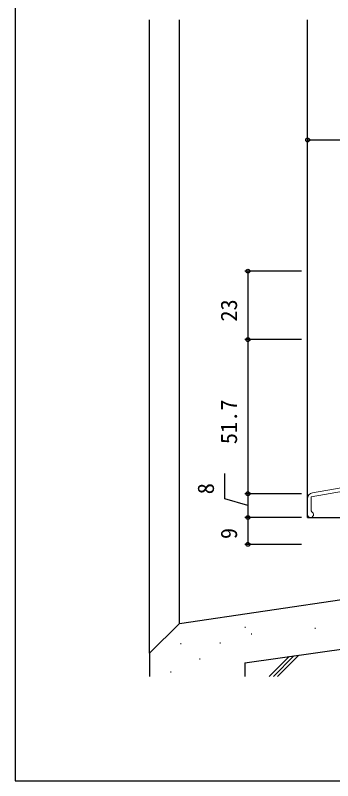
# Model space of a CAD drawing. Units: millimetres, scale not verified. Extents: x -437 to 438, y -281 to 279.
# Drawn here: x -436.8 to -330.4, y -281.2 to -24.4 of the extents above; entities that cross this region are included whole.
import ezdxf
from ezdxf.enums import TextEntityAlignment as Align

# ---------------------------------------------------------------- set-up
doc = ezdxf.new("R2010")
doc.units = ezdxf.units.MM
doc.header["$LTSCALE"] = 2
doc.layers.add('0-2_YKK_11', color=211, linetype='Continuous', lineweight=18)
for name, color, linetype in [('0-3_YKK_12', 2, 'Continuous'), ('0-6_YKK_D', 6, 'Continuous'), ('0-7_YKK_ZWAK', 7, 'Continuous'), ('0-8_YSS_K', 3, 'Continuous'), ('0-9_YSS_KE', 3, 'Continuous')]:
    doc.layers.add(name, color=color, linetype=linetype)
doc.styles.add('ＭＳ ゴシック', font='')
doc.styles.get('ＭＳ ゴシック').set_extended_font_data('MS Gothic')

msp = doc.modelspace()

# ---------------------------------------------------------------- linework, layer by layer
at = {"layer": '0-2_YKK_11'}
msp.add_line((-338.798, -186.578), (-338.798, -191.9), dxfattribs=at)
for points in [[(-268.298, -130.4), (-268.298, -133.2), (-285.24, -133.2), (-285.423, -133.32), (-285.973, -133.32), (-286.156, -133.2), (-308.498, -133.2), (-308.498, -119.7), (-305.798, -119.7), (-305.798, -117.2), (-306.598, -117.2), (-306.598, -118.9), (-308.598, -118.9), (-308.598, -111.4), (-306.598, -111.4), (-306.598, -113.2), (-305.798, -113.2), (-305.798, -110.2), (-309.798, -110.2), (-309.798, -133.2), (-316.722, -133.2), (-327.498, -135.1), (-327.498, -182.907), (-337.145, -184.609)], [(-337.413, -190.977), (-337.598, -190.7), (-337.598, -185.907), (-326.798, -184.003), (-326.798, -192.9), (-325.498, -192.9), (-325.498, -191.9), (-310.298, -191.9), (-310.298, -196.442), (-310.178, -196.625), (-310.178, -197.175), (-310.298, -197.358), (-310.298, -201.9), (-308.798, -201.9), (-308.798, -190.4), (-325.298, -190.4), (-325.298, -184.329)]]:
    msp.add_lwpolyline(points, dxfattribs=at)
for centre, radius, start, end in [((-336.798, -186.578), 2, 100, 179.99998), ((-337.798, -191.9), 1, 180.00001, 67.38015)]:
    msp.add_arc(centre, radius, start, end, dxfattribs=at)
at = {"layer": '0-3_YKK_12'}
for p, q in [((-391.8, -238.412), (-391.802, -25.869)), ((-381.801, -228.412), (-381.802, -25.869)), ((-338.798, -192.9), (-338.798, -25.869)), ((-338.798, -192.9), (-310.298, -192.9))]:
    msp.add_line(p, q, dxfattribs=at)
at = {"layer": '0-6_YKK_D'}
for p, q in [((-338.798, -91.2), (-338.798, -65.2)), ((-338.798, -66.2), (-251.498, -66.2)), ((-340.798, -110.2), (-359.798, -110.2)), ((-358.798, -110.2), (-358.798, -133.2)), ((-340.798, -133.2), (-359.798, -133.2)), ((-340.798, -133.2), (-359.798, -133.2)), ((-358.798, -133.2), (-358.798, -184.9)), ((-340.798, -184.9), (-359.798, -184.9)), ((-340.798, -184.9), (-359.798, -184.9)), ((-358.798, -184.9), (-358.798, -192.9)), ((-340.798, -192.9), (-359.798, -192.9)), ((-340.798, -192.9), (-359.798, -192.9)), ((-358.798, -192.9), (-358.798, -201.9)), ((-340.798, -201.9), (-359.798, -201.9))]:
    msp.add_line(p, q, dxfattribs=at)
msp.add_lwpolyline([(-358.798, -188.9), (-366.548, -186.575), (-366.548, -178.143)], dxfattribs=at)
for centre in [(-338.798, -66.2), (-358.798, -110.2), (-358.798, -133.2), (-358.798, -133.2), (-358.798, -184.9), (-358.798, -184.9), (-358.798, -192.9), (-358.798, -192.9), (-358.798, -201.9)]:
    msp.add_circle(centre, 0.637, dxfattribs=at)
at = {"layer": '0-7_YKK_ZWAK'}
msp.add_line((-436.8, 243.8), (-436.8, -281.2), dxfattribs=at)
msp.add_lwpolyline([(-436.8, -281.2), (438.2, -281.2), (438.2, 243.8)], dxfattribs=at)
at = {"layer": '0-8_YSS_K'}
for p, q in [((-359.795, -229.719), (-359.595, -229.719)), ((-336.382, -230.033), (-336.182, -230.033)), ((-357.705, -231.971), (-357.505, -231.971)), ((-381.383, -235.2), (-381.183, -235.2)), ((-368.247, -234.955), (-368.047, -234.955)), ((-375.002, -240.332), (-374.802, -240.332)), ((-351.669, -246.2), (-345.017, -239.548)), ((-350.255, -246.2), (-343.372, -239.317)), ((-348.841, -246.2), (-341.727, -239.086)), ((-384.761, -244.656), (-384.561, -244.656))]:
    msp.add_line(p, q, dxfattribs=at)
at = {"layer": '0-9_YSS_KE'}
for p, q in [((-381.801, -228.412), (-298.798, -216.124)), ((-359.797, -241.624), (-243.798, -225.332)), ((-381.8, -228.412), (-391.8, -238.412)), ((-391.8, -238.412), (-391.799, -246.2)), ((-359.797, -241.624), (-359.797, -246.2))]:
    msp.add_line(p, q, dxfattribs=at)

# ---------------------------------------------------------------- texts
at = {"layer": '0-6_YKK_D', "style": 'ＭＳ ゴシック'}
for s, p in [('23', (-360.798, -127.154)), ('51.7', (-360.798, -168.276)), ('8', (-368.548, -185.086)), ('9', (-360.798, -200.127))]:
    msp.add_text(s, height=5.499, rotation=90, dxfattribs=at).set_placement(p, align=Align.BOTTOM_LEFT)

doc.saveas('drawing.dxf')
